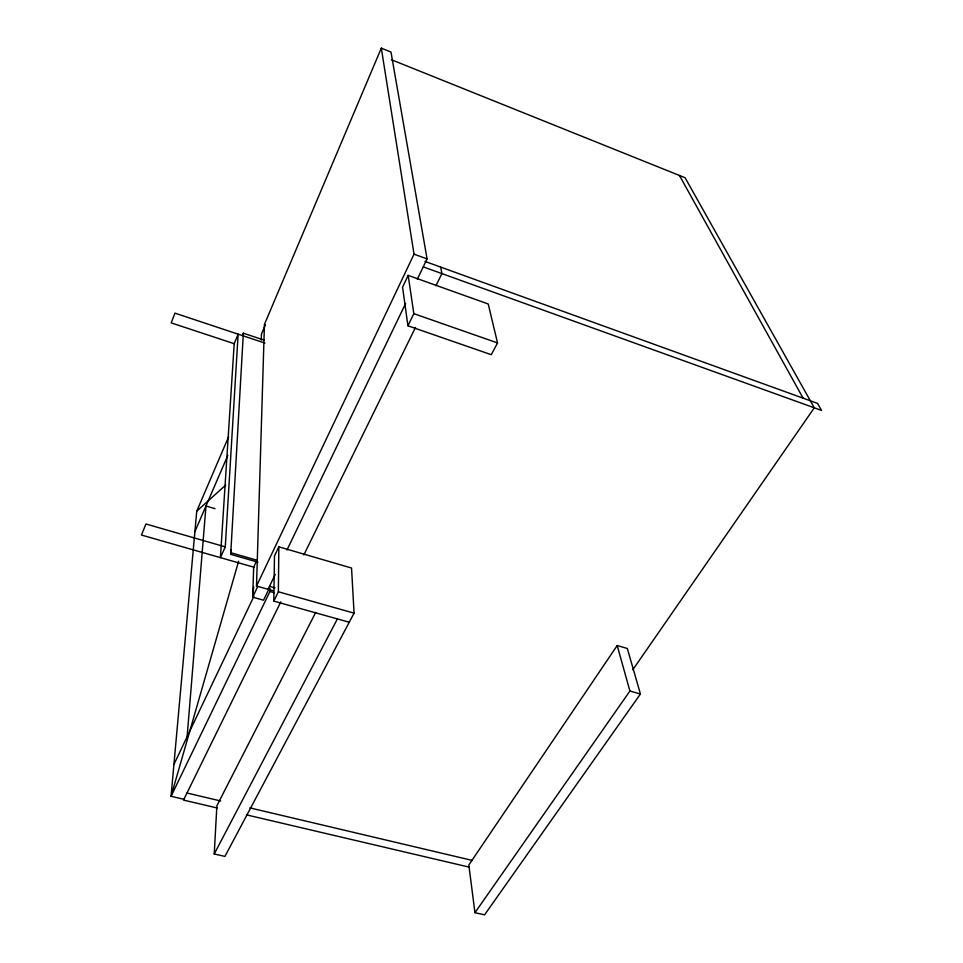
<?xml version="1.0" encoding="UTF-8"?>
<svg xmlns="http://www.w3.org/2000/svg" width="963" height="963" viewBox="0 0 963 963"><rect width="100%" height="100%" fill="white"/><g stroke="black" fill="none" stroke-linecap="round" stroke-linejoin="round"><path stroke-width="1.44" d="M349.244 622.242L273.817 601.117L278.367 591.776L278.837 546.828L351.543 568.026L354.071 613.154L224.933 856.396L214.231 853.988L216.88 805.742L315.744 612.348M273.817 601.117L274.467 555.988L278.837 546.828M183.897 799.302L171.053 796.293L269.917 591.487L269.977 588.489M273.6 590.861L256.507 586.034L264.44 324.399L381.312 48.15L390.978 52.05L427.078 258.903L417.304 279.21M261.274 340.071L261.467 334.053L265.415 324.736M257.952 562.175L230.699 554.339L243.35 333.198L264.211 340.156M230.699 554.339L230.951 549.849M225.27 546.876L238.138 334.173L234.202 343.707L220.419 557.637L225.27 546.876L145.943 523.992L141.453 535.043L254.352 567.339M187.135 736.671L205.974 505.996L215.014 508.669M228.628 436.745L196.753 511.136L171.053 796.293L238.619 561.224M253.702 586.72L252.679 597.156L263.537 600.202L268.701 589.476M242.82 334.498L243.35 333.198M194.911 531.6L227.846 455.355M256.796 560.502L253.678 567.147L252.679 597.156L257.795 586.395M256.507 586.034L414.03 254.172L381.312 48.15M173.93 764.441L253.991 596.169M408.18 275.382L402.57 287.155L407.915 325.795L491.286 354.697L497.534 342.936L488.229 303.995L408.18 275.382L413.825 313.661L407.915 325.795M268.063 589.296L275.237 574.393M286.962 550.029L405.628 303.453M280.811 601.827L183.512 800.084L217.205 807.993M303.827 554.941L415.474 327.444M435.95 285.71L441.897 273.6L440.669 267.088M214.231 853.988L337.387 618.932M617.199 645.523L468.825 864.991L474.952 912.683L484.558 914.85L640.419 694.01L627.334 648.484L617.199 645.523L629.91 691.049L474.952 912.683M632.811 669.742L814.289 407.806L685.09 177.734L391.447 59.742M196.753 511.136L225.763 485.063M246.492 814.867L469.137 867.121M186.978 793.018L220.623 800.963M249.862 807.873L472.147 860.392M278.367 591.776L354.071 613.154M629.91 691.049L640.419 694.01M269.917 591.487L274.13 592.678M269.484 586.347L275.021 587.924M231.373 552.87L257.205 560.297M234.202 343.707L171.209 322.882L174.929 313.131L264.933 343.093M413.825 313.661L497.534 342.936M424.972 261.418L817.575 403.413L821.547 410.419L423.239 266.871M414.03 254.172L427.078 258.903M679.445 175.471L803.13 398.201"/></g></svg>
